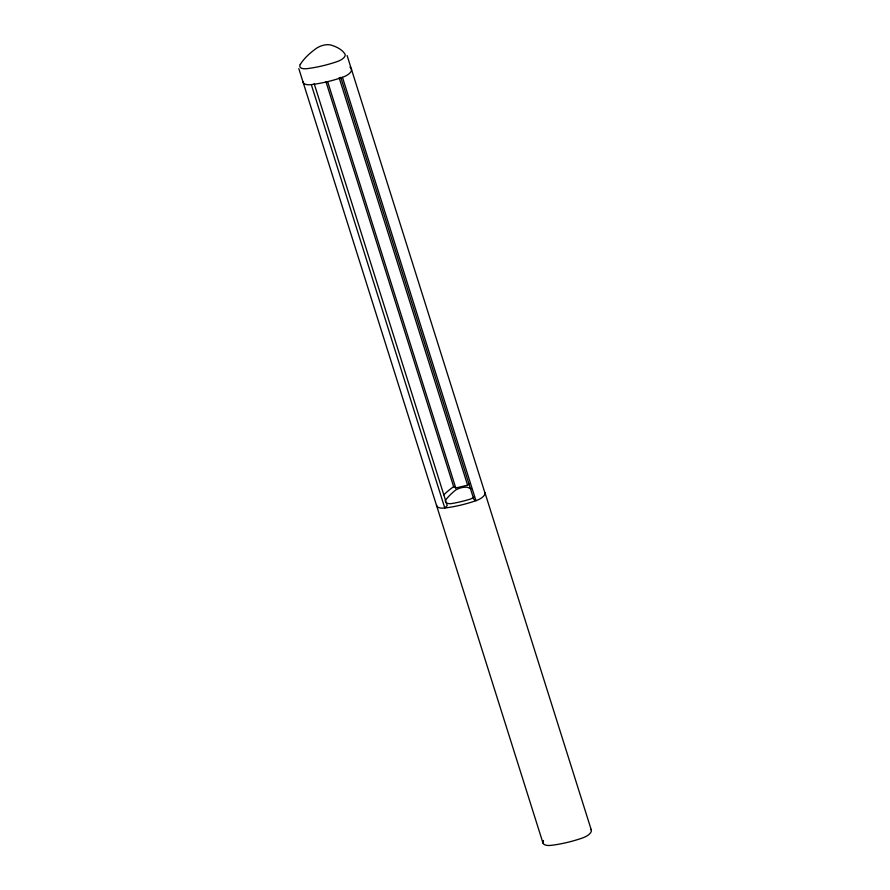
<?xml version="1.0" encoding="UTF-8"?>
<svg xmlns="http://www.w3.org/2000/svg" width="890" height="890" viewBox="0 0 890 890"><rect width="100%" height="100%" fill="white"/><g stroke="black" fill="none" stroke-linecap="round" stroke-linejoin="round"><path stroke-width="1.33" d="M325.985 81.791L453.633 486.641L455.758 487.976L467.617 485.195L469.219 483.593M347.122 55.558L484.649 492.003A11.704 5.073 -17.5 0 1 475.961 500.692A70.577 30.605 -17.5 0 1 444.8 508.012A11.704 5.073 -17.5 0 1 436.512 505.008M484.972 492.76L591.338 830.114M349.97 67.039A70.577 30.605 -17.5 0 1 351.161 68.619A11.704 5.073 -17.5 0 1 342.472 77.319L475.961 500.692L473.825 499.357L340.759 77.297M339.135 77.697L467.617 485.195M327.698 81.802L455.758 487.976M314.137 83.549L447.214 505.609L444.8 508.012L311.311 84.628A11.704 5.073 -17.5 0 1 303.023 81.624M298.806 68.619L543.022 843.175M443.832 494.84A70.577 30.605 -17.5 0 1 453.633 486.641M342.472 77.319A70.577 30.605 -17.5 0 1 311.311 84.628M591.016 829.347A11.704 5.073 -17.5 0 1 582.327 838.046A70.577 30.605 -17.5 0 1 551.177 845.355A11.704 5.073 -17.5 0 1 543.479 840.516M473.792 497.199A9.957 4.317 -17.5 0 1 470.421 499.09A66.783 28.958 -17.5 0 1 450.774 503.707A9.957 4.317 -17.5 0 1 445.445 501.749M445.311 500.825A9.957 4.317 -17.5 0 1 445.412 500.325A66.783 28.958 -17.5 0 1 455.836 489.912A9.957 4.317 -17.5 0 1 467.261 487.231A66.783 28.958 -17.5 0 1 470.921 488.866M300.275 64.458L299.886 65.293A10.124 4.394 -17.5 0 0 305.437 68.786L306.95 68.663A68.931 29.893 -17.5 0 0 337.355 61.521L338.912 60.92A10.124 4.394 -17.5 0 0 345.186 54.657L344.908 53.979A68.931 29.893 -17.5 0 0 330.624 44.989L329.467 44.756A10.124 4.394 -17.5 0 0 317.641 47.537L316.406 48.327A68.908 29.882 -17.5 0 0 300.275 64.458"/></g></svg>
